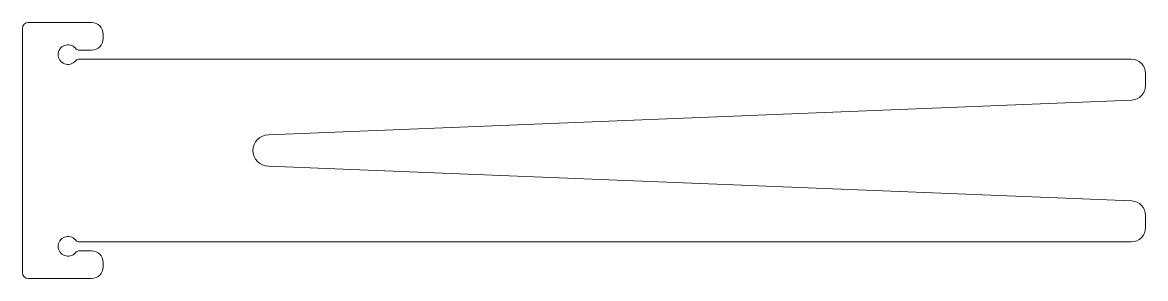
# Model space of a CAD drawing. Header units: millimetres. Extents: x -84 to 111, y -29 to 15.
import ezdxf

# ---------------------------------------------------------------- set-up
doc = ezdxf.new("R2010")
doc.units = ezdxf.units.MM

msp = doc.modelspace()

# ---------------------------------------------------------------- linework, layer by layer
at = {"color": 7, "linetype": 'Continuous', "lineweight": 15}
for p, q in [((-83.54, 14.11), (-83.54, -28.29)), ((-82.54, 15.11), (-71.54, 15.11)), ((-69.54, 13.11), (-69.54, 12.31)), ((-71.54, 10.31), (-73.61, 10.31)), ((-73.61, 8.76), (108.96, 8.76)), ((111.46, 6.26), (111.46, 4.16)), ((-40.84, -4.39), (109.06, 1.66)), ((-40.84, -9.79), (109.06, -15.84)), ((111.46, -18.34), (111.46, -20.44)), ((108.96, -22.94), (-73.61, -22.94)), ((-71.54, -24.49), (-73.61, -24.49)), ((-69.54, -26.49), (-69.54, -27.29)), ((-82.54, -29.29), (-71.54, -29.29))]:
    msp.add_line(p, q, dxfattribs=at)
for centre, radius, start, end in [((-82.54, 14.11), 1, 90, 180), ((-71.54, 13.11), 2, 0, 90), ((-71.54, 12.31), 2, 270, 0), ((-75.64, 9.54), 1.7, 41.1024, 318.8976), ((-73.61, 11.31), 1, 221.1024, 270), ((-73.61, 7.76), 1, 90, 138.8976), ((108.96, 6.26), 2.5, 0, 90), ((108.96, 4.16), 2.5, 272.3124, 0), ((-40.84, -7.09), 2.7, 90, 270), ((108.96, -18.34), 2.5, 0, 87.6876), ((108.96, -20.44), 2.5, 270, 0), ((-75.64, -23.71), 1.7, 41.1024, 318.8976), ((-73.61, -21.94), 1, 221.1024, 270), ((-73.61, -25.49), 1, 90, 138.8976), ((-71.54, -26.49), 2, 0, 90), ((-71.54, -27.29), 2, 270, 0), ((-82.54, -28.29), 1, 180, 270)]:
    msp.add_arc(centre, radius, start, end, dxfattribs=at)

doc.saveas('drawing.dxf')
